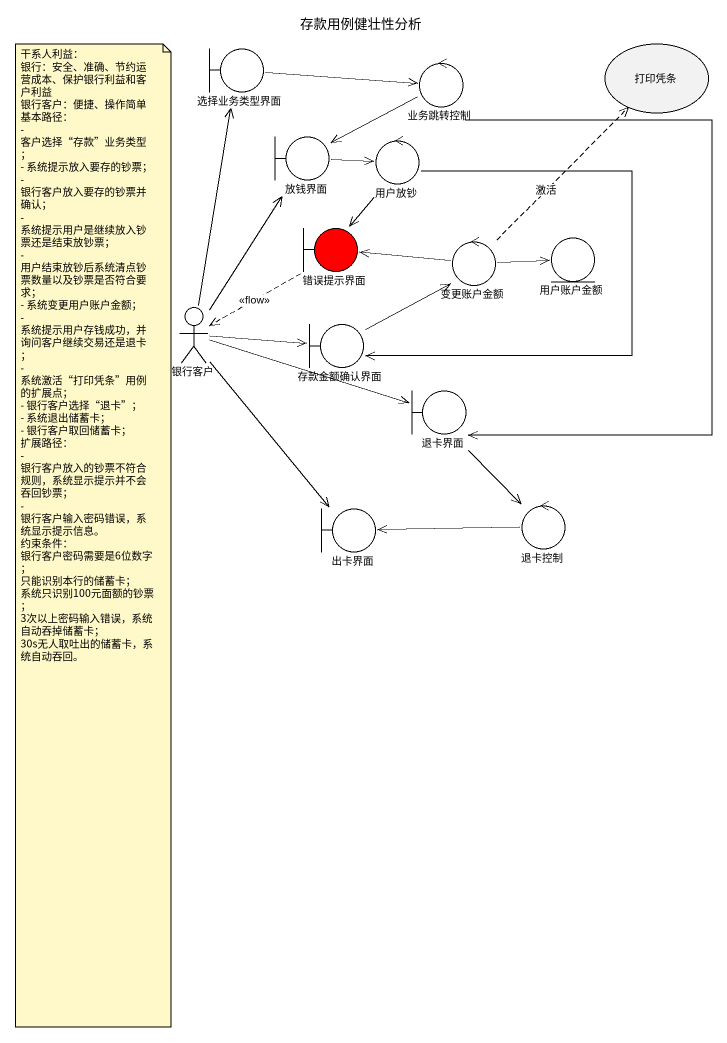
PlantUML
@startuml
title 存款用例健壮性分析
boundary 选择业务类型界面
control 业务跳转控制
usecase 打印凭条
boundary 放钱界面
control 用户放钞
boundary 错误提示界面 #FF0000
control 变更账户金额
entity 用户账户金额
actor 银行客户
boundary 存款金额确认界面
boundary 退卡界面
boundary 出卡界面
control 退卡控制
选择业务类型界面 -right-> 业务跳转控制
业务跳转控制 -left-> 放钱界面
业务跳转控制 --> 退卡界面
放钱界面 -right-> 用户放钞
用户放钞 --> 错误提示界面
用户放钞 --> 存款金额确认界面
错误提示界面 ..> 银行客户 : <<flow>>
变更账户金额 .up.> 打印凭条 : 激活
变更账户金额 -left-> 错误提示界面
变更账户金额 -right-> 用户账户金额
银行客户 -up-> 选择业务类型界面
银行客户 -up-> 放钱界面
银行客户 -right-> 存款金额确认界面
银行客户 -right-> 退卡界面
银行客户 --> 出卡界面
存款金额确认界面 -up-> 变更账户金额
退卡界面 --> 退卡控制
退卡控制 -left-> 出卡界面
note as N1
  干系人利益：
  银行：安全、准确、节约运营成本、保护银行利益和客户利益
  银行客户：便捷、操作简单
  基本路径：
  - 客户选择“存款”业务类型；
  - 系统提示放入要存的钞票；
  - 银行客户放入要存的钞票并确认；
  - 系统提示用户是继续放入钞票还是结束放钞票；
  - 用户结束放钞后系统清点钞票数量以及钞票是否符合要求；
  - 系统变更用户账户金额；
  - 系统提示用户存钱成功，并询问客户继续交易还是退卡；
  - 系统激活“打印凭条”用例的扩展点；
  - 银行客户选择“退卡”；
  - 系统退出储蓄卡；
  - 银行客户取回储蓄卡；
  扩展路径：
  - 银行客户放入的钞票不符合规则，系统显示提示并不会吞回钞票；
  - 银行客户输入密码错误，系统显示提示信息。
  约束条件：
  银行客户密码需要是6位数字；
  只能识别本行的储蓄卡；
  系统只识别100元面额的钞票；
  3次以上密码输入错误，系统自动吞掉储蓄卡；
  30s无人取吐出的储蓄卡，系统自动吞回。
end note
@enduml
